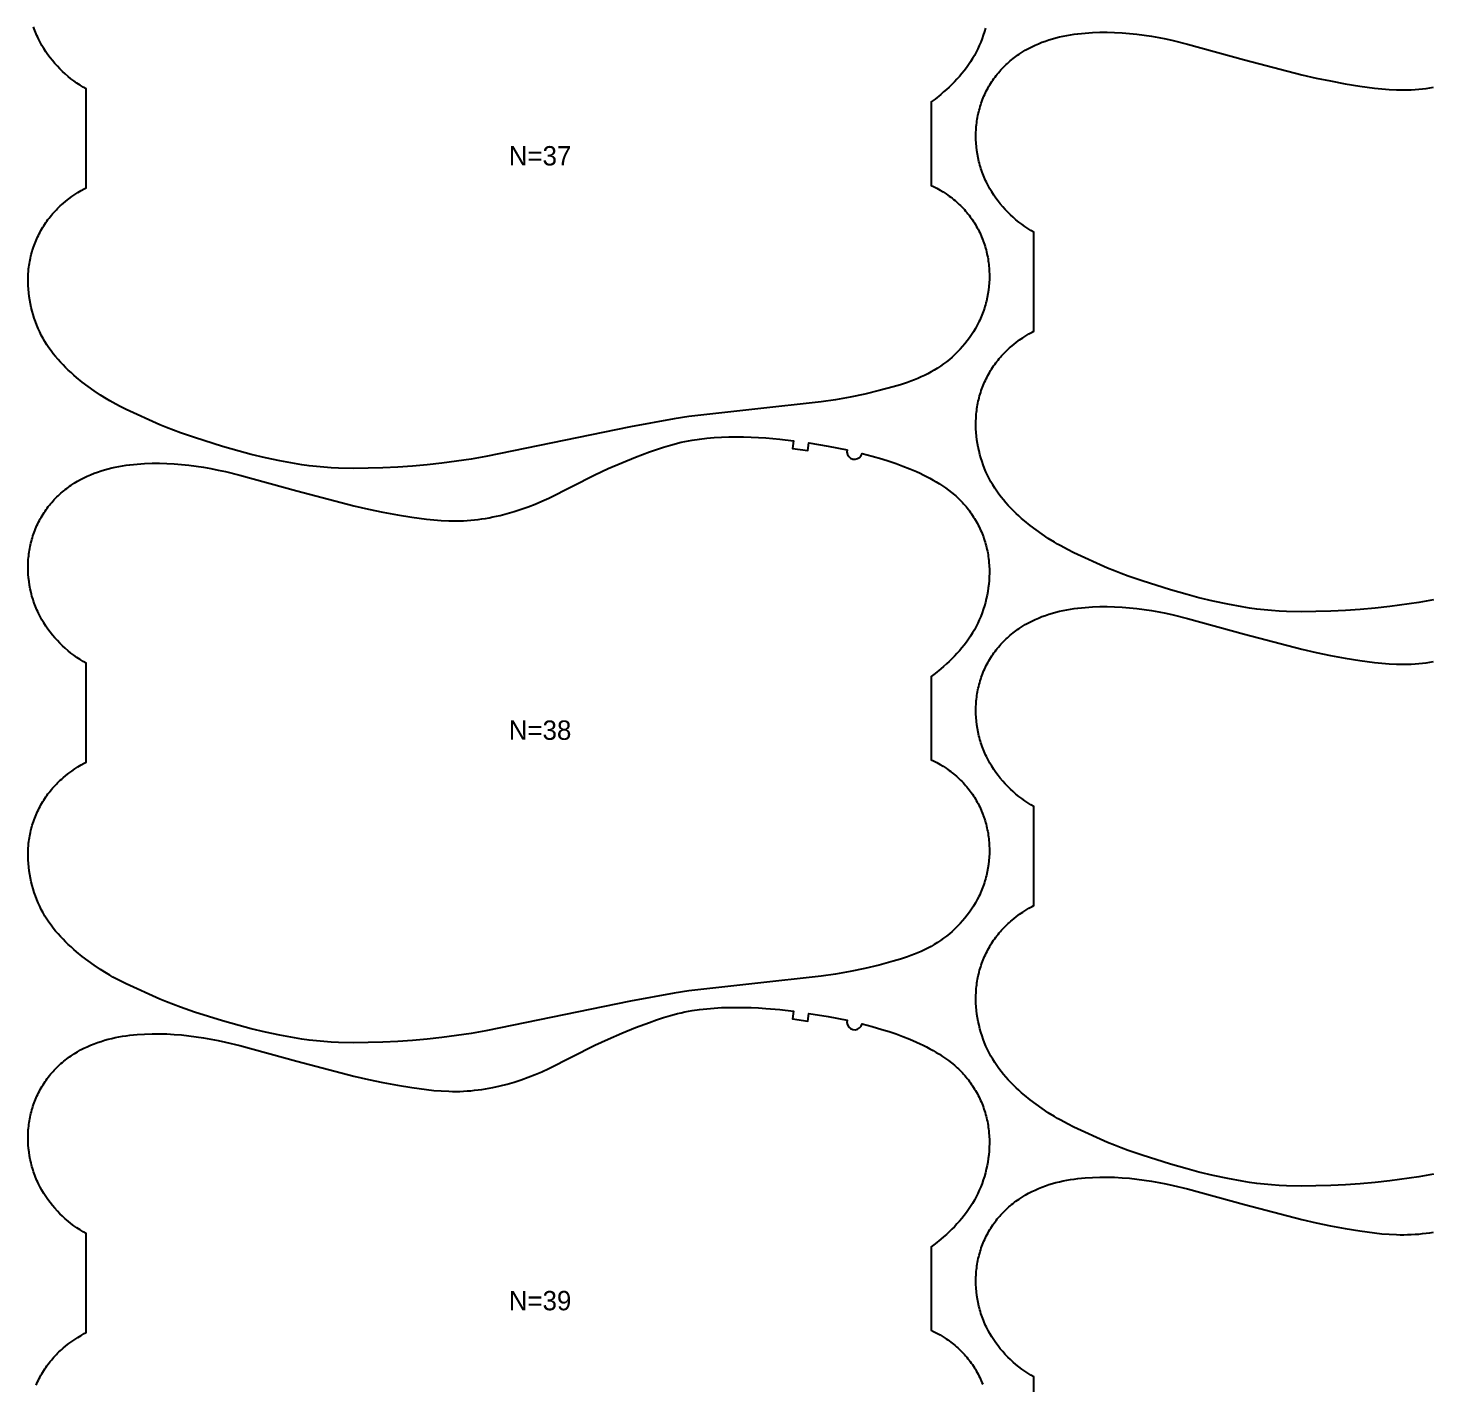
# Model space of a CAD drawing. Header units: inches. Extents: x 0 to 1972, y 0 to 1090.
# Drawn here: x 1231.3 to 1593.2, y 544.8 to 894.9 of the extents above; entities that cross this region are included whole.
import ezdxf

# ---------------------------------------------------------------- set-up
doc = ezdxf.new("R2010")
doc.units = ezdxf.units.IN

msp = doc.modelspace()

# ---------------------------------------------------------------- linework, layer by layer
at = {"layer": '1'}
for points in [[(1478.4475, 894.8693), (1478.188, 893.9505), (1477.9012, 893.0396), (1477.5875, 892.1374), (1477.247, 891.245), (1476.8795, 890.3634), (1476.4851, 889.4939), (1476.0637, 888.6377), (1475.6153, 887.7958), (1475.1398, 886.9695), (1474.6372, 886.16), (1474.1078, 885.368), (1473.5529, 884.5936), (1472.9743, 883.8362), (1472.3734, 883.0956), (1471.7521, 882.3712), (1471.1119, 881.6629), (1470.4545, 880.9701), (1469.7816, 880.2925), (1469.0947, 879.6297), (1468.3947, 878.9811), (1467.6822, 878.3464), (1466.9581, 877.7249), (1465.4778, 876.5198), (1464.4894, 875.7659), (1464.4894, 854.2215), (1465.0608, 853.9477), (1465.9074, 853.5078), (1466.7394, 853.0401), (1467.5554, 852.5446), (1468.354, 852.0216), (1468.7463, 851.7499), (1469.1339, 851.4714), (1469.5164, 851.1861), (1469.8937, 850.894), (1470.2656, 850.5953), (1470.632, 850.2899), (1470.9928, 849.9778), (1471.3476, 849.6591), (1471.6964, 849.3339), (1472.039, 849.002), (1472.3752, 848.6636), (1472.7049, 848.3188), (1473.028, 847.9678), (1473.3444, 847.6106), (1473.6539, 847.2475), (1473.9564, 846.8785), (1474.2518, 846.5037), (1474.54, 846.1234), (1474.8209, 845.7377), (1475.0943, 845.3467), (1475.3601, 844.9505), (1475.6183, 844.5492), (1475.8686, 844.1431), (1476.111, 843.7322), (1476.3454, 843.3168), (1476.5716, 842.8968), (1476.7895, 842.4725), (1476.9991, 842.0441), (1477.2004, 841.6117), (1477.3933, 841.1754), (1477.5778, 840.7355), (1477.754, 840.2922), (1477.9217, 839.8456), (1478.081, 839.3958), (1478.2318, 838.9432), (1478.3742, 838.4877), (1478.508, 838.0297), (1478.6333, 837.5692), (1478.7501, 837.1066), (1478.8583, 836.6418), (1478.958, 836.1752), (1479.049, 835.7068), (1479.1314, 835.2369), (1479.2051, 834.7657), (1479.2704, 834.2931), (1479.327, 833.8195), (1479.3752, 833.3449), (1479.4149, 832.8695), (1479.4461, 832.3935), (1479.4689, 831.9169), (1479.4834, 831.44), (1479.4894, 830.9629), (1479.4766, 830.0085), (1479.4307, 829.055), (1479.3519, 828.1036), (1479.2406, 827.1554), (1479.0966, 826.2116), (1478.9202, 825.2736), (1478.7113, 824.3423), (1478.5947, 823.8797), (1478.4699, 823.4192), (1478.3371, 822.9611), (1478.1962, 822.5054), (1478.0472, 822.0524), (1477.8902, 821.6022), (1477.725, 821.1549), (1477.5518, 820.7107), (1477.3706, 820.2697), (1477.1814, 819.8321), (1476.9844, 819.3978), (1476.7797, 818.9672), (1476.3477, 818.1167), (1475.8864, 817.2815), (1475.3969, 816.4622), (1474.8801, 815.6596), (1474.3369, 814.8745), (1473.7685, 814.1075), (1473.1758, 813.3595), (1472.5594, 812.6309), (1471.9203, 811.9224), (1471.259, 811.2345), (1470.5764, 810.5679), (1469.8731, 809.923), (1469.1499, 809.3004), (1468.4076, 808.7007), (1467.6468, 808.1245), (1466.8686, 807.5719), (1466.0739, 807.0432), (1465.2636, 806.5387), (1464.4386, 806.0586), (1463.6001, 805.6031), (1462.7488, 805.1724), (1461.8858, 804.7668), (1461.0121, 804.3861), (1460.1287, 804.0284), (1459.2368, 803.6914), (1458.3376, 803.3729), (1456.5218, 802.7819), (1454.6906, 802.2372), (1451.0059, 801.2372), (1447.2956, 800.3458), (1443.5597, 799.5626), (1439.801, 798.8976), (1436.0237, 798.3538), (1418.9483, 796.4956), (1401.882, 794.556), (1398.1112, 793.9681), (1386.8452, 791.9197), (1349.4626, 784.2041), (1345.6968, 783.5824), (1338.1344, 782.5372), (1334.3416, 782.1096), (1330.5404, 781.7637), (1326.7327, 781.4976), (1322.9207, 781.3067), (1319.1054, 781.1921), (1315.288, 781.162), (1311.4723, 781.2469), (1309.5664, 781.343), (1307.6629, 781.4777), (1305.7626, 781.6516), (1303.8664, 781.8654), (1301.9751, 782.1194), (1300.089, 782.4109), (1296.3332, 783.0933), (1292.6, 783.8882), (1288.8883, 784.7782), (1285.8075, 785.5835), (1281.5272, 786.7984), (1274.2492, 789.1017), (1270.6393, 790.3458), (1268.8488, 791.0057), (1267.0726, 791.7012), (1265.3131, 792.4368), (1256.63, 796.4018), (1254.919, 797.2461), (1253.2338, 798.138), (1252.4036, 798.6065), (1251.5821, 799.0904), (1249.9647, 800.1018), (1248.3808, 801.1667), (1246.8297, 802.2801), (1245.3116, 803.4381), (1243.8313, 804.6432), (1243.1072, 805.2647), (1242.3948, 805.8994), (1241.6947, 806.548), (1241.0078, 807.2108), (1240.3349, 807.8884), (1239.6775, 808.5812), (1239.0373, 809.2895), (1238.416, 810.0139), (1237.8152, 810.7545), (1237.2365, 811.5119), (1236.6816, 812.2863), (1236.1522, 813.0783), (1235.6496, 813.8878), (1235.1742, 814.7141), (1234.7257, 815.556), (1234.3043, 816.4122), (1233.9099, 817.2817), (1233.5425, 818.1633), (1233.2019, 819.0557), (1232.8882, 819.9579), (1232.6015, 820.8688), (1232.342, 821.7876), (1232.1102, 822.7134), (1231.9065, 823.6457), (1231.7315, 824.5835), (1231.5854, 825.5262), (1231.4688, 826.4731), (1231.382, 827.4233), (1231.3256, 828.3761), (1231.3, 829.3304), (1231.3058, 830.2849), (1231.3436, 831.2385), (1231.414, 832.19), (1231.4615, 832.6646), (1231.5174, 833.1382), (1231.5817, 833.6107), (1231.6544, 834.0819), (1231.7358, 834.5517), (1231.8257, 835.0199), (1231.9243, 835.4864), (1232.0315, 835.951), (1232.1473, 836.4136), (1232.2716, 836.874), (1232.4043, 837.3322), (1232.5455, 837.7878), (1232.6949, 838.2409), (1232.8526, 838.6912), (1233.0185, 839.1386), (1233.1925, 839.5829), (1233.3747, 840.0241), (1233.5648, 840.4619), (1233.7629, 840.8962), (1233.9689, 841.3268), (1234.1827, 841.7537), (1234.4043, 842.1766), (1234.6336, 842.5955), (1234.8705, 843.0101), (1235.115, 843.4203), (1235.3669, 843.8259), (1235.6262, 844.2268), (1235.8928, 844.6229), (1236.1666, 845.0139), (1236.4475, 845.3997), (1236.7355, 845.7802), (1237.0305, 846.1552), (1237.3323, 846.5245), (1237.6409, 846.8881), (1237.9563, 847.2456), (1238.2782, 847.597), (1238.6067, 847.9421), (1238.9417, 848.2808), (1239.283, 848.613), (1239.6305, 848.9386), (1239.9838, 849.2579), (1240.3429, 849.571), (1241.0769, 850.1791), (1241.8306, 850.7638), (1242.6022, 851.3261), (1243.3897, 851.8672), (1244.1911, 852.3881), (1245.0045, 852.8896), (1245.8282, 853.3729), (1246.3, 853.6365), (1246.3, 879.1698), (1245.5259, 879.6204), (1244.7156, 880.1249), (1243.9208, 880.6536), (1243.1426, 881.2062), (1242.3818, 881.7824), (1241.6395, 882.3821), (1240.9163, 883.0047), (1240.213, 883.6496), (1239.5304, 884.3162), (1238.8691, 885.0041), (1238.23, 885.7126), (1237.6137, 886.4412), (1237.0209, 887.1892), (1236.4525, 887.9562), (1235.9094, 888.7413), (1235.3925, 889.5439), (1234.903, 890.3632), (1234.4417, 891.1984), (1234.0098, 892.0489), (1233.8051, 892.4795), (1233.608, 892.9138), (1233.4189, 893.3514), (1233.2376, 893.7924), (1233.0644, 894.2366), (1232.8992, 894.6839), (1232.7422, 895.1341)], [(1594.1626, 747.2001), (1590.3968, 746.5784), (1582.8344, 745.5332), (1579.0416, 745.1056), (1575.2404, 744.7597), (1571.4327, 744.4936), (1567.6207, 744.3027), (1563.8054, 744.1881), (1559.988, 744.158), (1556.1723, 744.2429), (1554.2664, 744.339), (1552.3629, 744.4737), (1550.4626, 744.6476), (1548.5664, 744.8614), (1546.6751, 745.1154), (1544.789, 745.4069), (1541.0332, 746.0893), (1537.3, 746.8842), (1533.5883, 747.7742), (1530.5075, 748.5795), (1526.2272, 749.7944), (1518.9492, 752.0977), (1515.3393, 753.3418), (1513.5488, 754.0017), (1511.7726, 754.6972), (1510.0131, 755.4328), (1501.33, 759.3978), (1499.619, 760.2421), (1497.9338, 761.134), (1497.1036, 761.6025), (1496.2821, 762.0864), (1494.6647, 763.0978), (1493.0808, 764.1627), (1491.5297, 765.2761), (1490.0116, 766.4341), (1488.5313, 767.6392), (1487.8072, 768.2607), (1487.0948, 768.8954), (1486.3947, 769.544), (1485.7078, 770.2068), (1485.0349, 770.8844), (1484.3775, 771.5772), (1483.7373, 772.2855), (1483.116, 773.0099), (1482.5152, 773.7505), (1481.9365, 774.5079), (1481.3816, 775.2823), (1480.8522, 776.0743), (1480.3496, 776.8838), (1479.8742, 777.7101), (1479.4257, 778.552), (1479.0043, 779.4082), (1478.6099, 780.2777), (1478.2425, 781.1593), (1477.9019, 782.0517), (1477.5882, 782.9539), (1477.3015, 783.8648), (1477.042, 784.7836), (1476.8102, 785.7094), (1476.6065, 786.6417), (1476.4315, 787.5795), (1476.2854, 788.5222), (1476.1688, 789.4691), (1476.082, 790.4193), (1476.0256, 791.3721), (1476, 792.3264), (1476.0058, 793.2809), (1476.0436, 794.2345), (1476.114, 795.186), (1476.1615, 795.6606), (1476.2174, 796.1342), (1476.2817, 796.6067), (1476.3544, 797.0779), (1476.4358, 797.5477), (1476.5257, 798.0159), (1476.6243, 798.4824), (1476.7315, 798.947), (1476.8473, 799.4096), (1476.9716, 799.87), (1477.1043, 800.3282), (1477.2455, 800.7838), (1477.3949, 801.2369), (1477.5526, 801.6872), (1477.7185, 802.1346), (1477.8925, 802.5789), (1478.0747, 803.0201), (1478.2648, 803.4579), (1478.4629, 803.8922), (1478.6689, 804.3228), (1478.8827, 804.7497), (1479.1043, 805.1726), (1479.3336, 805.5915), (1479.5705, 806.0061), (1479.815, 806.4163), (1480.0669, 806.8219), (1480.3262, 807.2228), (1480.5928, 807.6189), (1480.8666, 808.0099), (1481.1475, 808.3957), (1481.4355, 808.7762), (1481.7305, 809.1512), (1482.0323, 809.5205), (1482.3409, 809.8841), (1482.6563, 810.2416), (1482.9782, 810.593), (1483.3067, 810.9381), (1483.6417, 811.2768), (1483.983, 811.609), (1484.3305, 811.9346), (1484.6838, 812.2539), (1485.0429, 812.567), (1485.7769, 813.1751), (1486.5306, 813.7598), (1487.3022, 814.3221), (1488.0897, 814.8632), (1488.8911, 815.3841), (1489.7045, 815.8856), (1490.5282, 816.3689), (1491, 816.6325), (1491, 842.1658), (1490.2259, 842.6164), (1489.4156, 843.1209), (1488.6208, 843.6496), (1487.8426, 844.2022), (1487.0818, 844.7784), (1486.3395, 845.3781), (1485.6163, 846.0007), (1484.913, 846.6456), (1484.2304, 847.3122), (1483.5691, 848.0001), (1482.93, 848.7086), (1482.3137, 849.4372), (1481.7209, 850.1852), (1481.1525, 850.9522), (1480.6094, 851.7373), (1480.0925, 852.5399), (1479.603, 853.3592), (1479.1417, 854.1944), (1478.7098, 855.0449), (1478.5051, 855.4755), (1478.308, 855.9098), (1478.1189, 856.3474), (1477.9376, 856.7884), (1477.7644, 857.2326), (1477.5992, 857.6799), (1477.4422, 858.1301), (1477.2932, 858.5831), (1477.1523, 859.0388), (1477.0195, 859.4969), (1476.8948, 859.9574), (1476.7781, 860.42), (1476.5692, 861.3513), (1476.3928, 862.2893), (1476.2489, 863.2331), (1476.1375, 864.1813), (1476.0587, 865.1327), (1476.0128, 866.0862), (1476, 867.0406), (1476.0061, 867.5177), (1476.0205, 867.9946), (1476.0433, 868.4712), (1476.0745, 868.9472), (1476.1142, 869.4226), (1476.1624, 869.8972), (1476.2191, 870.3708), (1476.2843, 870.8434), (1476.3581, 871.3146), (1476.4405, 871.7845), (1476.5315, 872.2529), (1476.6311, 872.7195), (1476.7393, 873.1843), (1476.8561, 873.6469), (1476.9814, 874.1074), (1477.1152, 874.5654), (1477.2576, 875.0209), (1477.4084, 875.4735), (1477.5677, 875.9233), (1477.7354, 876.3699), (1477.9116, 876.8132), (1478.0961, 877.2531), (1478.2891, 877.6894), (1478.4903, 878.1218), (1478.6999, 878.5502), (1478.9178, 878.9745), (1479.144, 879.3945), (1479.3784, 879.8099), (1479.6208, 880.2208), (1479.8711, 880.6269), (1480.1293, 881.0281), (1480.3951, 881.4244), (1480.6685, 881.8154), (1480.9494, 882.2011), (1481.2376, 882.5814), (1481.533, 882.9562), (1481.8355, 883.3252), (1482.145, 883.6883), (1482.4614, 884.0455), (1482.7845, 884.3965), (1483.1142, 884.7413), (1483.4504, 885.0797), (1483.793, 885.4116), (1484.1418, 885.7368), (1484.4967, 886.0555), (1484.8574, 886.3676), (1485.2238, 886.673), (1485.5957, 886.9717), (1485.9731, 887.2638), (1486.3556, 887.5491), (1486.7431, 887.8276), (1487.1354, 888.0993), (1487.9341, 888.6223), (1488.75, 889.1178), (1489.582, 889.5855), (1490.4287, 890.0254), (1491.2889, 890.4377), (1492.1617, 890.8226), (1493.046, 891.1806), (1493.9407, 891.5118), (1494.8448, 891.8167), (1495.7572, 892.0956), (1496.6769, 892.3488), (1497.603, 892.5767), (1498.5346, 892.7805), (1499.4711, 892.9614), (1500.4118, 893.1209), (1501.3562, 893.26), (1502.3035, 893.3802), (1504.2042, 893.5688), (1506.1092, 893.6954), (1508.0165, 893.7626), (1509.9246, 893.7714), (1511.8318, 893.7231), (1513.7368, 893.6192), (1515.6388, 893.4635), (1517.5367, 893.2603), (1519.4299, 893.014), (1521.3175, 892.7282), (1523.1985, 892.4029), (1525.0717, 892.0373), (1526.9361, 891.6309), (1530.639, 890.7079), (1545.3666, 886.6811), (1560.1332, 882.7993), (1563.8564, 881.958), (1567.5957, 881.1914), (1571.3488, 880.4962), (1575.1144, 879.8749), (1578.8967, 879.3621), (1580.7955, 879.1605), (1582.6984, 879.0074), (1584.6041, 878.9135), (1585.5576, 878.892), (1586.5112, 878.8894), (1587.4647, 878.9066), (1588.4179, 878.9435), (1589.3703, 878.9998), (1590.3215, 879.0752), (1591.2712, 879.1692), (1592.219, 879.2814), (1593.1645, 879.4116), (1594.1074, 879.5593)], [(1594.1626, 598.9081), (1590.3968, 598.2864), (1582.8344, 597.2412), (1579.0416, 596.8136), (1575.2404, 596.4677), (1571.4327, 596.2016), (1567.6207, 596.0107), (1563.8054, 595.8961), (1559.988, 595.866), (1556.1723, 595.9509), (1554.2664, 596.047), (1552.3629, 596.1817), (1550.4626, 596.3556), (1548.5664, 596.5694), (1546.6751, 596.8234), (1544.789, 597.1149), (1541.0332, 597.7973), (1537.3, 598.5922), (1533.5883, 599.4822), (1530.5075, 600.2875), (1526.2272, 601.5024), (1518.9492, 603.8057), (1515.3393, 605.0498), (1513.5488, 605.7097), (1511.7726, 606.4052), (1510.0131, 607.1408), (1501.33, 611.1058), (1499.619, 611.9501), (1497.9338, 612.842), (1497.1036, 613.3105), (1496.2821, 613.7944), (1494.6647, 614.8058), (1493.0808, 615.8707), (1491.5297, 616.9841), (1490.0116, 618.1421), (1488.5313, 619.3472), (1487.8072, 619.9687), (1487.0948, 620.6034), (1486.3947, 621.252), (1485.7078, 621.9148), (1485.0349, 622.5924), (1484.3775, 623.2852), (1483.7373, 623.9935), (1483.116, 624.7179), (1482.5152, 625.4585), (1481.9365, 626.2159), (1481.3816, 626.9903), (1480.8522, 627.7823), (1480.3496, 628.5918), (1479.8742, 629.4181), (1479.4257, 630.26), (1479.0043, 631.1162), (1478.6099, 631.9857), (1478.2425, 632.8673), (1477.9019, 633.7597), (1477.5882, 634.6619), (1477.3015, 635.5728), (1477.042, 636.4916), (1476.8102, 637.4174), (1476.6065, 638.3497), (1476.4315, 639.2875), (1476.2854, 640.2302), (1476.1688, 641.1771), (1476.082, 642.1273), (1476.0256, 643.0801), (1476, 644.0344), (1476.0058, 644.9889), (1476.0436, 645.9425), (1476.114, 646.894), (1476.1615, 647.3686), (1476.2174, 647.8422), (1476.2817, 648.3147), (1476.3544, 648.7859), (1476.4358, 649.2557), (1476.5257, 649.7239), (1476.6243, 650.1904), (1476.7315, 650.655), (1476.8473, 651.1176), (1476.9716, 651.578), (1477.1043, 652.0362), (1477.2455, 652.4918), (1477.3949, 652.9449), (1477.5526, 653.3952), (1477.7185, 653.8426), (1477.8925, 654.2869), (1478.0747, 654.7281), (1478.2648, 655.1659), (1478.4629, 655.6002), (1478.6689, 656.0308), (1478.8827, 656.4577), (1479.1043, 656.8806), (1479.3336, 657.2995), (1479.5705, 657.7141), (1479.815, 658.1243), (1480.0669, 658.5299), (1480.3262, 658.9308), (1480.5928, 659.3269), (1480.8666, 659.7179), (1481.1475, 660.1037), (1481.4355, 660.4842), (1481.7305, 660.8592), (1482.0323, 661.2285), (1482.3409, 661.5921), (1482.6563, 661.9496), (1482.9782, 662.301), (1483.3067, 662.6461), (1483.6417, 662.9848), (1483.983, 663.317), (1484.3305, 663.6426), (1484.6838, 663.9619), (1485.0429, 664.275), (1485.7769, 664.8831), (1486.5306, 665.4678), (1487.3022, 666.0301), (1488.0897, 666.5712), (1488.8911, 667.0921), (1489.7045, 667.5936), (1490.5282, 668.0769), (1491, 668.3405), (1491, 693.8738), (1490.2259, 694.3244), (1489.4156, 694.8289), (1488.6208, 695.3576), (1487.8426, 695.9102), (1487.0818, 696.4864), (1486.3395, 697.0861), (1485.6163, 697.7087), (1484.913, 698.3536), (1484.2304, 699.0202), (1483.5691, 699.7081), (1482.93, 700.4166), (1482.3137, 701.1452), (1481.7209, 701.8932), (1481.1525, 702.6602), (1480.6094, 703.4453), (1480.0925, 704.2479), (1479.603, 705.0672), (1479.1417, 705.9024), (1478.7098, 706.7529), (1478.5051, 707.1835), (1478.308, 707.6178), (1478.1189, 708.0554), (1477.9376, 708.4964), (1477.7644, 708.9406), (1477.5992, 709.3879), (1477.4422, 709.8381), (1477.2932, 710.2911), (1477.1523, 710.7468), (1477.0195, 711.2049), (1476.8948, 711.6654), (1476.7781, 712.128), (1476.5692, 713.0593), (1476.3928, 713.9973), (1476.2489, 714.9411), (1476.1375, 715.8893), (1476.0587, 716.8407), (1476.0128, 717.7942), (1476, 718.7486), (1476.0061, 719.2257), (1476.0205, 719.7026), (1476.0433, 720.1792), (1476.0745, 720.6552), (1476.1142, 721.1306), (1476.1624, 721.6052), (1476.2191, 722.0788), (1476.2843, 722.5514), (1476.3581, 723.0226), (1476.4405, 723.4925), (1476.5315, 723.9609), (1476.6311, 724.4275), (1476.7393, 724.8923), (1476.8561, 725.3549), (1476.9814, 725.8154), (1477.1152, 726.2734), (1477.2576, 726.7289), (1477.4084, 727.1815), (1477.5677, 727.6313), (1477.7354, 728.0779), (1477.9116, 728.5212), (1478.0961, 728.9611), (1478.2891, 729.3974), (1478.4903, 729.8298), (1478.6999, 730.2582), (1478.9178, 730.6825), (1479.144, 731.1025), (1479.3784, 731.5179), (1479.6208, 731.9288), (1479.8711, 732.3349), (1480.1293, 732.7361), (1480.3951, 733.1324), (1480.6685, 733.5234), (1480.9494, 733.9091), (1481.2376, 734.2894), (1481.533, 734.6642), (1481.8355, 735.0332), (1482.145, 735.3963), (1482.4614, 735.7535), (1482.7845, 736.1045), (1483.1142, 736.4493), (1483.4504, 736.7877), (1483.793, 737.1196), (1484.1418, 737.4448), (1484.4967, 737.7635), (1484.8574, 738.0756), (1485.2238, 738.381), (1485.5957, 738.6797), (1485.9731, 738.9718), (1486.3556, 739.2571), (1486.7431, 739.5356), (1487.1354, 739.8073), (1487.9341, 740.3303), (1488.75, 740.8258), (1489.582, 741.2935), (1490.4287, 741.7334), (1491.2889, 742.1457), (1492.1617, 742.5306), (1493.046, 742.8886), (1493.9407, 743.2198), (1494.8448, 743.5247), (1495.7572, 743.8036), (1496.6769, 744.0568), (1497.603, 744.2847), (1498.5346, 744.4885), (1499.4711, 744.6694), (1500.4118, 744.8289), (1501.3562, 744.968), (1502.3035, 745.0882), (1504.2042, 745.2768), (1506.1092, 745.4034), (1508.0165, 745.4706), (1509.9246, 745.4794), (1511.8318, 745.4311), (1513.7368, 745.3272), (1515.6388, 745.1715), (1517.5367, 744.9683), (1519.4299, 744.722), (1521.3175, 744.4362), (1523.1985, 744.1109), (1525.0717, 743.7453), (1526.9361, 743.3389), (1530.639, 742.4159), (1545.3666, 738.3891), (1560.1332, 734.5073), (1563.8564, 733.666), (1567.5957, 732.8994), (1571.3488, 732.2042), (1575.1144, 731.5829), (1578.8967, 731.0701), (1580.7955, 730.8685), (1582.6984, 730.7154), (1584.6041, 730.6215), (1585.5576, 730.6), (1586.5112, 730.5974), (1587.4647, 730.6146), (1588.4179, 730.6515), (1589.3703, 730.7078), (1590.3215, 730.7832), (1591.2712, 730.8772), (1592.219, 730.9894), (1593.1645, 731.1196), (1594.1074, 731.2673)], [(1233.3747, 544.4401), (1233.5648, 544.8779), (1233.7629, 545.3122), (1233.9689, 545.7428), (1234.1827, 546.1697), (1234.4043, 546.5926), (1234.6336, 547.0115), (1234.8705, 547.4261), (1235.115, 547.8363), (1235.3669, 548.2419), (1235.6262, 548.6428), (1235.8928, 549.0389), (1236.1666, 549.4299), (1236.4475, 549.8157), (1236.7355, 550.1962), (1237.0305, 550.5712), (1237.3323, 550.9405), (1237.6409, 551.3041), (1237.9563, 551.6616), (1238.2782, 552.013), (1238.6067, 552.3581), (1238.9417, 552.6968), (1239.283, 553.029), (1239.6305, 553.3546), (1239.9838, 553.6739), (1240.3429, 553.987), (1241.0769, 554.5951), (1241.8306, 555.1798), (1242.6022, 555.7421), (1243.3897, 556.2832), (1244.1911, 556.8041), (1245.0045, 557.3056), (1245.8282, 557.7889), (1246.3, 558.0525), (1246.3, 583.5858), (1245.5259, 584.0364), (1244.7156, 584.5409), (1243.9208, 585.0696), (1243.1426, 585.6222), (1242.3818, 586.1984), (1241.6395, 586.7981), (1240.9163, 587.4207), (1240.213, 588.0656), (1239.5304, 588.7322), (1238.8691, 589.4201), (1238.23, 590.1286), (1237.6137, 590.8572), (1237.0209, 591.6052), (1236.4525, 592.3722), (1235.9094, 593.1573), (1235.3925, 593.9599), (1234.903, 594.7792), (1234.4417, 595.6144), (1234.0098, 596.4649), (1233.8051, 596.8955), (1233.608, 597.3298), (1233.4189, 597.7674), (1233.2376, 598.2084), (1233.0644, 598.6526), (1232.8992, 599.0999), (1232.7422, 599.5501), (1232.5932, 600.0031), (1232.4523, 600.4588), (1232.3195, 600.9169), (1232.1948, 601.3774), (1232.0781, 601.84), (1231.8692, 602.7713), (1231.6928, 603.7093), (1231.5489, 604.6531), (1231.4375, 605.6013), (1231.3587, 606.5527), (1231.3128, 607.5062), (1231.3, 608.4606), (1231.3061, 608.9377), (1231.3205, 609.4146), (1231.3433, 609.8912), (1231.3745, 610.3672), (1231.4142, 610.8426), (1231.4624, 611.3172), (1231.5191, 611.7908), (1231.5843, 612.2634), (1231.6581, 612.7346), (1231.7405, 613.2045), (1231.8315, 613.6729), (1231.9311, 614.1395), (1232.0393, 614.6043), (1232.1561, 615.0669), (1232.2814, 615.5274), (1232.4152, 615.9854), (1232.5576, 616.4409), (1232.7084, 616.8935), (1232.8677, 617.3433), (1233.0354, 617.7899), (1233.2116, 618.2332), (1233.3961, 618.6731), (1233.5891, 619.1094), (1233.7903, 619.5418), (1233.9999, 619.9702), (1234.2178, 620.3945), (1234.444, 620.8145), (1234.6784, 621.2299), (1234.9208, 621.6408), (1235.1711, 622.0469), (1235.4293, 622.4481), (1235.6951, 622.8444), (1235.9685, 623.2354), (1236.2494, 623.6211), (1236.5376, 624.0014), (1236.833, 624.3762), (1237.1355, 624.7452), (1237.445, 625.1083), (1237.7614, 625.4655), (1238.0845, 625.8165), (1238.4142, 626.1613), (1238.7504, 626.4997), (1239.093, 626.8316), (1239.4418, 627.1568), (1239.7967, 627.4755), (1240.1574, 627.7876), (1240.5238, 628.093), (1240.8957, 628.3917), (1241.2731, 628.6838), (1241.6556, 628.9691), (1242.0431, 629.2476), (1242.4354, 629.5193), (1243.2341, 630.0423), (1244.05, 630.5378), (1244.882, 631.0055), (1245.7287, 631.4454), (1246.5889, 631.8577), (1247.4617, 632.2426), (1248.346, 632.6006), (1249.2407, 632.9318), (1250.1448, 633.2367), (1251.0572, 633.5156), (1251.9769, 633.7688), (1252.903, 633.9967), (1253.8346, 634.2005), (1254.7711, 634.3814), (1255.7118, 634.5409), (1256.6562, 634.68), (1257.6035, 634.8002), (1259.5042, 634.9888), (1261.4092, 635.1154), (1263.3165, 635.1826), (1265.2246, 635.1914), (1267.1318, 635.1431), (1269.0368, 635.0392), (1270.9388, 634.8835), (1272.8367, 634.6803), (1274.7299, 634.434), (1276.6175, 634.1482), (1278.4985, 633.8229), (1280.3717, 633.4573), (1282.2361, 633.0509), (1285.939, 632.1279), (1300.6666, 628.1011), (1315.4332, 624.2193), (1319.1564, 623.378), (1322.8957, 622.6114), (1326.6488, 621.9162), (1330.4144, 621.2949), (1334.1967, 620.7821), (1336.0955, 620.5805), (1337.9984, 620.4274), (1339.9041, 620.3335), (1340.8576, 620.312), (1341.8112, 620.3094), (1342.7647, 620.3266), (1343.7179, 620.3635), (1344.6703, 620.4198), (1345.6215, 620.4952), (1346.5712, 620.5892), (1347.519, 620.7014), (1348.4645, 620.8316), (1349.4074, 620.9793), (1350.3472, 621.1442), (1351.2839, 621.3257), (1353.1472, 621.7369), (1354.9963, 622.2091), (1356.8303, 622.7383), (1358.6481, 623.3216), (1360.4476, 623.9584), (1362.2267, 624.6489), (1363.9832, 625.3935), (1365.7164, 626.1901), (1377.631, 632.2336), (1381.0963, 633.8331), (1384.6038, 635.3395), (1388.1419, 636.7704), (1391.7131, 638.1186), (1393.5133, 638.7556), (1395.3255, 639.3562), (1397.1521, 639.9076), (1398.0715, 640.1611), (1398.9953, 640.3975), (1399.9237, 640.6158), (1400.8563, 640.816), (1401.7929, 640.9987), (1402.7328, 641.1642), (1404.6211, 641.4457), (1406.5176, 641.6644), (1408.4193, 641.8243), (1410.3245, 641.9314), (1412.2321, 641.9919), (1414.1408, 642.012), (1416.0494, 641.997), (1417.9573, 641.9471), (1419.8637, 641.8617), (1421.768, 641.74), (1425.3606, 641.4157), (1428.9446, 640.9982), (1428.6947, 639.0139), (1432.6218, 638.4845), (1432.9088, 640.4638), (1437.836, 639.6192), (1442.7463, 638.6816), (1442.7463, 638.6816), (1442.703, 638.0606), (1442.8529, 637.4563), (1443.1812, 636.9274), (1443.6563, 636.5251), (1444.2321, 636.2883), (1444.8528, 636.2401), (1445.4583, 636.3851), (1445.9898, 636.7092), (1446.3959, 637.1811), (1446.6372, 637.755), (1449.207, 637.0685), (1451.761, 636.3237), (1453.5823, 635.7517), (1455.3914, 635.1426), (1457.1848, 634.4905), (1458.959, 633.7891), (1460.7105, 633.0327), (1461.5764, 632.6323), (1462.4349, 632.2165), (1463.2856, 631.7846), (1464.1279, 631.3362), (1464.9612, 630.8706), (1465.7849, 630.3873), (1466.5984, 629.8858), (1467.3998, 629.3649), (1468.1872, 628.8238), (1468.9588, 628.2615), (1469.7125, 627.6768), (1470.4466, 627.0687), (1470.8056, 626.7556), (1471.1589, 626.4363), (1471.5064, 626.1107), (1471.8477, 625.7785), (1472.1827, 625.4398), (1472.5112, 625.0947), (1472.8332, 624.7433), (1473.1485, 624.3858), (1473.4571, 624.0222), (1473.7589, 623.6529), (1474.0539, 623.2779), (1474.3419, 622.8974), (1474.6228, 622.5116), (1474.8966, 622.1206), (1475.1632, 621.7245), (1475.4225, 621.3236), (1475.6745, 620.918), (1475.9189, 620.5078), (1476.1559, 620.0932), (1476.3852, 619.6743), (1476.6067, 619.2514), (1476.8206, 618.8245), (1477.0265, 618.3939), (1477.2246, 617.9596), (1477.4148, 617.5218), (1477.5969, 617.0806), (1477.7709, 616.6363), (1477.9368, 616.1889), (1478.0945, 615.7386), (1478.244, 615.2855), (1478.3851, 614.8299), (1478.5178, 614.3717), (1478.6421, 613.9113), (1478.7579, 613.4487), (1478.8651, 612.9841), (1478.9637, 612.5176), (1479.0537, 612.0494), (1479.135, 611.5796), (1479.2077, 611.1084), (1479.272, 610.6359), (1479.3279, 610.1623), (1479.3754, 609.6877), (1479.4458, 608.7362), (1479.4836, 607.7826), (1479.4894, 606.8281), (1479.4638, 605.8738), (1479.4074, 604.921), (1479.3206, 603.9708), (1479.204, 603.0239), (1479.0579, 602.0812), (1478.8829, 601.1434), (1478.6792, 600.2111), (1478.4475, 599.2853), (1478.188, 598.3665), (1477.9012, 597.4556), (1477.5875, 596.5534), (1477.247, 595.661), (1476.8795, 594.7794), (1476.4851, 593.9099), (1476.0637, 593.0537), (1475.6153, 592.2118), (1475.1398, 591.3855), (1474.6372, 590.576), (1474.1078, 589.784), (1473.5529, 589.0096), (1472.9743, 588.2522), (1472.3734, 587.5116), (1471.7521, 586.7872), (1471.1119, 586.0789), (1470.4545, 585.3861), (1469.7816, 584.7085), (1469.0947, 584.0457), (1468.3947, 583.3971), (1467.6822, 582.7624), (1466.9581, 582.1409), (1465.4778, 580.9358), (1464.4894, 580.1819), (1464.4894, 558.6375), (1465.0608, 558.3637), (1465.9074, 557.9238), (1466.7394, 557.4561), (1467.5554, 556.9606), (1468.354, 556.4376), (1468.7463, 556.1659), (1469.1339, 555.8874), (1469.5164, 555.6021), (1469.8937, 555.31), (1470.2656, 555.0113), (1470.632, 554.7059), (1470.9928, 554.3938), (1471.3476, 554.0751), (1471.6964, 553.7499), (1472.039, 553.418), (1472.3752, 553.0796), (1472.7049, 552.7348), (1473.028, 552.3838), (1473.3444, 552.0266), (1473.6539, 551.6635), (1473.9564, 551.2945), (1474.2518, 550.9197), (1474.54, 550.5394), (1474.8209, 550.1537), (1475.0943, 549.7627), (1475.3601, 549.3665), (1475.6183, 548.9652), (1475.8686, 548.5591), (1476.111, 548.1482), (1476.3454, 547.7328), (1476.5716, 547.3128), (1476.7895, 546.8885), (1476.9991, 546.4601), (1477.2004, 546.0277), (1477.3933, 545.5914), (1477.5778, 545.1515), (1477.754, 544.7082)], [(1491, 521.0485), (1491, 546.5818), (1490.2259, 547.0324), (1489.4156, 547.5369), (1488.6208, 548.0656), (1487.8426, 548.6182), (1487.0818, 549.1944), (1486.3395, 549.7941), (1485.6163, 550.4167), (1484.913, 551.0616), (1484.2304, 551.7282), (1483.5691, 552.4161), (1482.93, 553.1246), (1482.3137, 553.8532), (1481.7209, 554.6012), (1481.1525, 555.3682), (1480.6094, 556.1533), (1480.0925, 556.9559), (1479.603, 557.7752), (1479.1417, 558.6104), (1478.7098, 559.4609), (1478.5051, 559.8915), (1478.308, 560.3258), (1478.1189, 560.7634), (1477.9376, 561.2044), (1477.7644, 561.6486), (1477.5992, 562.0959), (1477.4422, 562.5461), (1477.2932, 562.9991), (1477.1523, 563.4548), (1477.0195, 563.9129), (1476.8948, 564.3734), (1476.7781, 564.836), (1476.5692, 565.7673), (1476.3928, 566.7053), (1476.2489, 567.6491), (1476.1375, 568.5973), (1476.0587, 569.5487), (1476.0128, 570.5022), (1476, 571.4566), (1476.0061, 571.9337), (1476.0205, 572.4106), (1476.0433, 572.8872), (1476.0745, 573.3632), (1476.1142, 573.8386), (1476.1624, 574.3132), (1476.2191, 574.7868), (1476.2843, 575.2594), (1476.3581, 575.7306), (1476.4405, 576.2005), (1476.5315, 576.6689), (1476.6311, 577.1355), (1476.7393, 577.6003), (1476.8561, 578.0629), (1476.9814, 578.5234), (1477.1152, 578.9814), (1477.2576, 579.4369), (1477.4084, 579.8895), (1477.5677, 580.3393), (1477.7354, 580.7859), (1477.9116, 581.2292), (1478.0961, 581.6691), (1478.2891, 582.1054), (1478.4903, 582.5378), (1478.6999, 582.9662), (1478.9178, 583.3905), (1479.144, 583.8105), (1479.3784, 584.2259), (1479.6208, 584.6368), (1479.8711, 585.0429), (1480.1293, 585.4441), (1480.3951, 585.8404), (1480.6685, 586.2314), (1480.9494, 586.6171), (1481.2376, 586.9974), (1481.533, 587.3722), (1481.8355, 587.7412), (1482.145, 588.1043), (1482.4614, 588.4615), (1482.7845, 588.8125), (1483.1142, 589.1573), (1483.4504, 589.4957), (1483.793, 589.8276), (1484.1418, 590.1528), (1484.4967, 590.4715), (1484.8574, 590.7836), (1485.2238, 591.089), (1485.5957, 591.3877), (1485.9731, 591.6798), (1486.3556, 591.9651), (1486.7431, 592.2436), (1487.1354, 592.5153), (1487.9341, 593.0383), (1488.75, 593.5338), (1489.582, 594.0015), (1490.4287, 594.4414), (1491.2889, 594.8537), (1492.1617, 595.2386), (1493.046, 595.5966), (1493.9407, 595.9278), (1494.8448, 596.2327), (1495.7572, 596.5116), (1496.6769, 596.7648), (1497.603, 596.9927), (1498.5346, 597.1965), (1499.4711, 597.3774), (1500.4118, 597.5369), (1501.3562, 597.676), (1502.3035, 597.7962), (1504.2042, 597.9848), (1506.1092, 598.1114), (1508.0165, 598.1786), (1509.9246, 598.1874), (1511.8318, 598.1391), (1513.7368, 598.0352), (1515.6388, 597.8795), (1517.5367, 597.6763), (1519.4299, 597.43), (1521.3175, 597.1442), (1523.1985, 596.8189), (1525.0717, 596.4533), (1526.9361, 596.0469), (1530.639, 595.1239), (1545.3666, 591.0971), (1560.1332, 587.2153), (1563.8564, 586.374), (1567.5957, 585.6074), (1571.3488, 584.9122), (1575.1144, 584.2909), (1578.8967, 583.7781), (1580.7955, 583.5765), (1582.6984, 583.4234), (1584.6041, 583.3295), (1585.5576, 583.308), (1586.5112, 583.3054), (1587.4647, 583.3226), (1588.4179, 583.3595), (1589.3703, 583.4158), (1590.3215, 583.4912), (1591.2712, 583.5852), (1592.219, 583.6974), (1593.1645, 583.8276), (1594.1074, 583.9753)]]:
    msp.add_lwpolyline(points, dxfattribs=at)
msp.add_lwpolyline([(1442.7463, 785.9736), (1442.703, 785.3526), (1442.8529, 784.7483), (1443.1812, 784.2194), (1443.6563, 783.8171), (1444.2321, 783.5803), (1444.8528, 783.5321), (1445.4583, 783.6771), (1445.9898, 784.0012), (1446.3959, 784.4731), (1446.6372, 785.047), (1449.207, 784.3605), (1451.761, 783.6157), (1453.5823, 783.0437), (1455.3914, 782.4346), (1457.1848, 781.7825), (1458.959, 781.0811), (1460.7105, 780.3247), (1461.5764, 779.9243), (1462.4349, 779.5085), (1463.2856, 779.0766), (1464.1279, 778.6282), (1464.9612, 778.1626), (1465.7849, 777.6793), (1466.5984, 777.1778), (1467.3998, 776.6569), (1468.1872, 776.1158), (1468.9588, 775.5535), (1469.7125, 774.9688), (1470.4466, 774.3607), (1470.8056, 774.0476), (1471.1589, 773.7283), (1471.5064, 773.4027), (1471.8477, 773.0705), (1472.1827, 772.7318), (1472.5112, 772.3867), (1472.8332, 772.0353), (1473.1485, 771.6778), (1473.4571, 771.3142), (1473.7589, 770.9449), (1474.0539, 770.5699), (1474.3419, 770.1894), (1474.6228, 769.8036), (1474.8966, 769.4126), (1475.1632, 769.0165), (1475.4225, 768.6156), (1475.6745, 768.21), (1475.9189, 767.7998), (1476.1559, 767.3852), (1476.3852, 766.9663), (1476.6067, 766.5434), (1476.8206, 766.1165), (1477.0265, 765.6859), (1477.2246, 765.2516), (1477.4148, 764.8138), (1477.5969, 764.3726), (1477.7709, 763.9283), (1477.9368, 763.4809), (1478.0945, 763.0306), (1478.244, 762.5775), (1478.3851, 762.1219), (1478.5178, 761.6637), (1478.6421, 761.2033), (1478.7579, 760.7407), (1478.8651, 760.2761), (1478.9637, 759.8096), (1479.0537, 759.3414), (1479.135, 758.8716), (1479.2077, 758.4004), (1479.272, 757.9279), (1479.3279, 757.4543), (1479.3754, 756.9797), (1479.4458, 756.0282), (1479.4836, 755.0746), (1479.4894, 754.1201), (1479.4638, 753.1658), (1479.4074, 752.213), (1479.3206, 751.2628), (1479.204, 750.3159), (1479.0579, 749.3732), (1478.8829, 748.4354), (1478.6792, 747.5031), (1478.4475, 746.5773), (1478.188, 745.6585), (1477.9012, 744.7476), (1477.5875, 743.8454), (1477.247, 742.953), (1476.8795, 742.0714), (1476.4851, 741.2019), (1476.0637, 740.3457), (1475.6153, 739.5038), (1475.1398, 738.6775), (1474.6372, 737.868), (1474.1078, 737.076), (1473.5529, 736.3016), (1472.9743, 735.5442), (1472.3734, 734.8036), (1471.7521, 734.0792), (1471.1119, 733.3709), (1470.4545, 732.6781), (1469.7816, 732.0005), (1469.0947, 731.3377), (1468.3947, 730.6891), (1467.6822, 730.0544), (1466.9581, 729.4329), (1465.4778, 728.2278), (1464.4894, 727.4739), (1464.4894, 705.9295), (1465.0608, 705.6557), (1465.9074, 705.2158), (1466.7394, 704.7481), (1467.5554, 704.2526), (1468.354, 703.7296), (1468.7463, 703.4579), (1469.1339, 703.1794), (1469.5164, 702.8941), (1469.8937, 702.602), (1470.2656, 702.3033), (1470.632, 701.9979), (1470.9928, 701.6858), (1471.3476, 701.3671), (1471.6964, 701.0419), (1472.039, 700.71), (1472.3752, 700.3716), (1472.7049, 700.0268), (1473.028, 699.6758), (1473.3444, 699.3186), (1473.6539, 698.9555), (1473.9564, 698.5865), (1474.2518, 698.2117), (1474.54, 697.8314), (1474.8209, 697.4457), (1475.0943, 697.0547), (1475.3601, 696.6585), (1475.6183, 696.2572), (1475.8686, 695.8511), (1476.111, 695.4402), (1476.3454, 695.0248), (1476.5716, 694.6048), (1476.7895, 694.1805), (1476.9991, 693.7521), (1477.2004, 693.3197), (1477.3933, 692.8834), (1477.5778, 692.4435), (1477.754, 692.0002), (1477.9217, 691.5536), (1478.081, 691.1038), (1478.2318, 690.6512), (1478.3742, 690.1957), (1478.508, 689.7377), (1478.6333, 689.2772), (1478.7501, 688.8146), (1478.8583, 688.3498), (1478.958, 687.8832), (1479.049, 687.4148), (1479.1314, 686.9449), (1479.2051, 686.4737), (1479.2704, 686.0011), (1479.327, 685.5275), (1479.3752, 685.0529), (1479.4149, 684.5775), (1479.4461, 684.1015), (1479.4689, 683.6249), (1479.4834, 683.148), (1479.4894, 682.6709), (1479.4766, 681.7165), (1479.4307, 680.763), (1479.3519, 679.8116), (1479.2406, 678.8634), (1479.0966, 677.9196), (1478.9202, 676.9816), (1478.7113, 676.0503), (1478.5947, 675.5877), (1478.4699, 675.1272), (1478.3371, 674.6691), (1478.1962, 674.2134), (1478.0472, 673.7604), (1477.8902, 673.3102), (1477.725, 672.8629), (1477.5518, 672.4187), (1477.3706, 671.9777), (1477.1814, 671.5401), (1476.9844, 671.1058), (1476.7797, 670.6752), (1476.3477, 669.8247), (1475.8864, 668.9895), (1475.3969, 668.1702), (1474.8801, 667.3676), (1474.3369, 666.5825), (1473.7685, 665.8155), (1473.1758, 665.0675), (1472.5594, 664.3389), (1471.9203, 663.6304), (1471.259, 662.9425), (1470.5764, 662.2759), (1469.8731, 661.631), (1469.1499, 661.0084), (1468.4076, 660.4087), (1467.6468, 659.8325), (1466.8686, 659.2799), (1466.0739, 658.7512), (1465.2636, 658.2467), (1464.4386, 657.7666), (1463.6001, 657.3111), (1462.7488, 656.8804), (1461.8858, 656.4748), (1461.0121, 656.0941), (1460.1287, 655.7364), (1459.2368, 655.3994), (1458.3376, 655.0809), (1456.5218, 654.4899), (1454.6906, 653.9452), (1451.0059, 652.9452), (1447.2956, 652.0538), (1443.5597, 651.2706), (1439.801, 650.6056), (1436.0237, 650.0618), (1418.9483, 648.2036), (1401.882, 646.264), (1398.1112, 645.6761), (1386.8452, 643.6277), (1349.4626, 635.9121), (1345.6968, 635.2904), (1338.1344, 634.2452), (1334.3416, 633.8176), (1330.5404, 633.4717), (1326.7327, 633.2056), (1322.9207, 633.0147), (1319.1054, 632.9001), (1315.288, 632.87), (1311.4723, 632.9549), (1309.5664, 633.051), (1307.6629, 633.1857), (1305.7626, 633.3596), (1303.8664, 633.5734), (1301.9751, 633.8274), (1300.089, 634.1189), (1296.3332, 634.8013), (1292.6, 635.5962), (1288.8883, 636.4862), (1285.8075, 637.2915), (1281.5272, 638.5064), (1274.2492, 640.8097), (1270.6393, 642.0538), (1268.8488, 642.7137), (1267.0726, 643.4092), (1265.3131, 644.1448), (1256.63, 648.1098), (1254.919, 648.9541), (1253.2338, 649.846), (1252.4036, 650.3145), (1251.5821, 650.7984), (1249.9647, 651.8098), (1248.3808, 652.8747), (1246.8297, 653.9881), (1245.3116, 655.1461), (1243.8313, 656.3512), (1243.1072, 656.9727), (1242.3948, 657.6074), (1241.6947, 658.256), (1241.0078, 658.9188), (1240.3349, 659.5964), (1239.6775, 660.2892), (1239.0373, 660.9975), (1238.416, 661.7219), (1237.8152, 662.4625), (1237.2365, 663.2199), (1236.6816, 663.9943), (1236.1522, 664.7863), (1235.6496, 665.5958), (1235.1742, 666.4221), (1234.7257, 667.264), (1234.3043, 668.1202), (1233.9099, 668.9897), (1233.5425, 669.8713), (1233.2019, 670.7637), (1232.8882, 671.6659), (1232.6015, 672.5768), (1232.342, 673.4956), (1232.1102, 674.4214), (1231.9065, 675.3537), (1231.7315, 676.2915), (1231.5854, 677.2342), (1231.4688, 678.1811), (1231.382, 679.1313), (1231.3256, 680.0841), (1231.3, 681.0384), (1231.3058, 681.9929), (1231.3436, 682.9465), (1231.414, 683.898), (1231.4615, 684.3726), (1231.5174, 684.8462), (1231.5817, 685.3187), (1231.6544, 685.7899), (1231.7358, 686.2597), (1231.8257, 686.7279), (1231.9243, 687.1944), (1232.0315, 687.659), (1232.1473, 688.1216), (1232.2716, 688.582), (1232.4043, 689.0402), (1232.5455, 689.4958), (1232.6949, 689.9489), (1232.8526, 690.3992), (1233.0185, 690.8466), (1233.1925, 691.2909), (1233.3747, 691.7321), (1233.5648, 692.1699), (1233.7629, 692.6042), (1233.9689, 693.0348), (1234.1827, 693.4617), (1234.4043, 693.8846), (1234.6336, 694.3035), (1234.8705, 694.7181), (1235.115, 695.1283), (1235.3669, 695.5339), (1235.6262, 695.9348), (1235.8928, 696.3309), (1236.1666, 696.7219), (1236.4475, 697.1077), (1236.7355, 697.4882), (1237.0305, 697.8632), (1237.3323, 698.2325), (1237.6409, 698.5961), (1237.9563, 698.9536), (1238.2782, 699.305), (1238.6067, 699.6501), (1238.9417, 699.9888), (1239.283, 700.321), (1239.6305, 700.6466), (1239.9838, 700.9659), (1240.3429, 701.279), (1241.0769, 701.8871), (1241.8306, 702.4718), (1242.6022, 703.0341), (1243.3897, 703.5752), (1244.1911, 704.0961), (1245.0045, 704.5976), (1245.8282, 705.0809), (1246.3, 705.3445), (1246.3, 730.8778), (1245.5259, 731.3284), (1244.7156, 731.8329), (1243.9208, 732.3616), (1243.1426, 732.9142), (1242.3818, 733.4904), (1241.6395, 734.0901), (1240.9163, 734.7127), (1240.213, 735.3576), (1239.5304, 736.0242), (1238.8691, 736.7121), (1238.23, 737.4206), (1237.6137, 738.1492), (1237.0209, 738.8972), (1236.4525, 739.6642), (1235.9094, 740.4493), (1235.3925, 741.2519), (1234.903, 742.0712), (1234.4417, 742.9064), (1234.0098, 743.7569), (1233.8051, 744.1875), (1233.608, 744.6218), (1233.4189, 745.0594), (1233.2376, 745.5004), (1233.0644, 745.9446), (1232.8992, 746.3919), (1232.7422, 746.8421), (1232.5932, 747.2951), (1232.4523, 747.7508), (1232.3195, 748.2089), (1232.1948, 748.6694), (1232.0781, 749.132), (1231.8692, 750.0633), (1231.6928, 751.0013), (1231.5489, 751.9451), (1231.4375, 752.8933), (1231.3587, 753.8447), (1231.3128, 754.7982), (1231.3, 755.7526), (1231.3061, 756.2297), (1231.3205, 756.7066), (1231.3433, 757.1832), (1231.3745, 757.6592), (1231.4142, 758.1346), (1231.4624, 758.6092), (1231.5191, 759.0828), (1231.5843, 759.5554), (1231.6581, 760.0266), (1231.7405, 760.4965), (1231.8315, 760.9649), (1231.9311, 761.4315), (1232.0393, 761.8963), (1232.1561, 762.3589), (1232.2814, 762.8194), (1232.4152, 763.2774), (1232.5576, 763.7329), (1232.7084, 764.1855), (1232.8677, 764.6353), (1233.0354, 765.0819), (1233.2116, 765.5252), (1233.3961, 765.9651), (1233.5891, 766.4014), (1233.7903, 766.8338), (1233.9999, 767.2622), (1234.2178, 767.6865), (1234.444, 768.1065), (1234.6784, 768.5219), (1234.9208, 768.9328), (1235.1711, 769.3389), (1235.4293, 769.7401), (1235.6951, 770.1364), (1235.9685, 770.5274), (1236.2494, 770.9131), (1236.5376, 771.2934), (1236.833, 771.6682), (1237.1355, 772.0372), (1237.445, 772.4003), (1237.7614, 772.7575), (1238.0845, 773.1085), (1238.4142, 773.4533), (1238.7504, 773.7917), (1239.093, 774.1236), (1239.4418, 774.4488), (1239.7967, 774.7675), (1240.1574, 775.0796), (1240.5238, 775.385), (1240.8957, 775.6837), (1241.2731, 775.9758), (1241.6556, 776.2611), (1242.0431, 776.5396), (1242.4354, 776.8113), (1243.2341, 777.3343), (1244.05, 777.8298), (1244.882, 778.2975), (1245.7287, 778.7374), (1246.5889, 779.1497), (1247.4617, 779.5346), (1248.346, 779.8926), (1249.2407, 780.2238), (1250.1448, 780.5287), (1251.0572, 780.8076), (1251.9769, 781.0608), (1252.903, 781.2887), (1253.8346, 781.4925), (1254.7711, 781.6734), (1255.7118, 781.8329), (1256.6562, 781.972), (1257.6035, 782.0922), (1259.5042, 782.2808), (1261.4092, 782.4074), (1263.3165, 782.4746), (1265.2246, 782.4834), (1267.1318, 782.4351), (1269.0368, 782.3312), (1270.9388, 782.1755), (1272.8367, 781.9723), (1274.7299, 781.726), (1276.6175, 781.4402), (1278.4985, 781.1149), (1280.3717, 780.7493), (1282.2361, 780.3429), (1285.939, 779.4199), (1300.6666, 775.3931), (1315.4332, 771.5113), (1319.1564, 770.67), (1322.8957, 769.9034), (1326.6488, 769.2082), (1330.4144, 768.5869), (1334.1967, 768.0741), (1336.0955, 767.8725), (1337.9984, 767.7194), (1339.9041, 767.6255), (1340.8576, 767.604), (1341.8112, 767.6014), (1342.7647, 767.6186), (1343.7179, 767.6555), (1344.6703, 767.7118), (1345.6215, 767.7872), (1346.5712, 767.8812), (1347.519, 767.9934), (1348.4645, 768.1236), (1349.4074, 768.2713), (1350.3472, 768.4362), (1351.2839, 768.6177), (1353.1472, 769.0289), (1354.9963, 769.5011), (1356.8303, 770.0303), (1358.6481, 770.6136), (1360.4476, 771.2504), (1362.2267, 771.9409), (1363.9832, 772.6855), (1365.7164, 773.4821), (1377.631, 779.5256), (1381.0963, 781.1251), (1384.6038, 782.6315), (1388.1419, 784.0624), (1391.7131, 785.4106), (1393.5133, 786.0476), (1395.3255, 786.6482), (1397.1521, 787.1996), (1398.0715, 787.4531), (1398.9953, 787.6895), (1399.9237, 787.9078), (1400.8563, 788.108), (1401.7929, 788.2907), (1402.7328, 788.4562), (1404.6211, 788.7377), (1406.5176, 788.9564), (1408.4193, 789.1163), (1410.3245, 789.2234), (1412.2321, 789.2839), (1414.1408, 789.304), (1416.0494, 789.289), (1417.9573, 789.2391), (1419.8637, 789.1537), (1421.768, 789.032), (1425.3606, 788.7077), (1428.9446, 788.2902), (1428.6947, 786.3059), (1432.6218, 785.7765), (1432.9088, 787.7558), (1437.836, 786.9112), (1442.7463, 785.9736)], close=True, dxfattribs=at)

# ---------------------------------------------------------------- texts
for s, p in [('N=37', (1355.3947, 859.379)), ('N=38', (1355.3947, 711.087)), ('N=39', (1355.3947, 563.795))]:
    msp.add_text(s, height=5, dxfattribs=at).set_placement(p)

doc.saveas('drawing.dxf')
